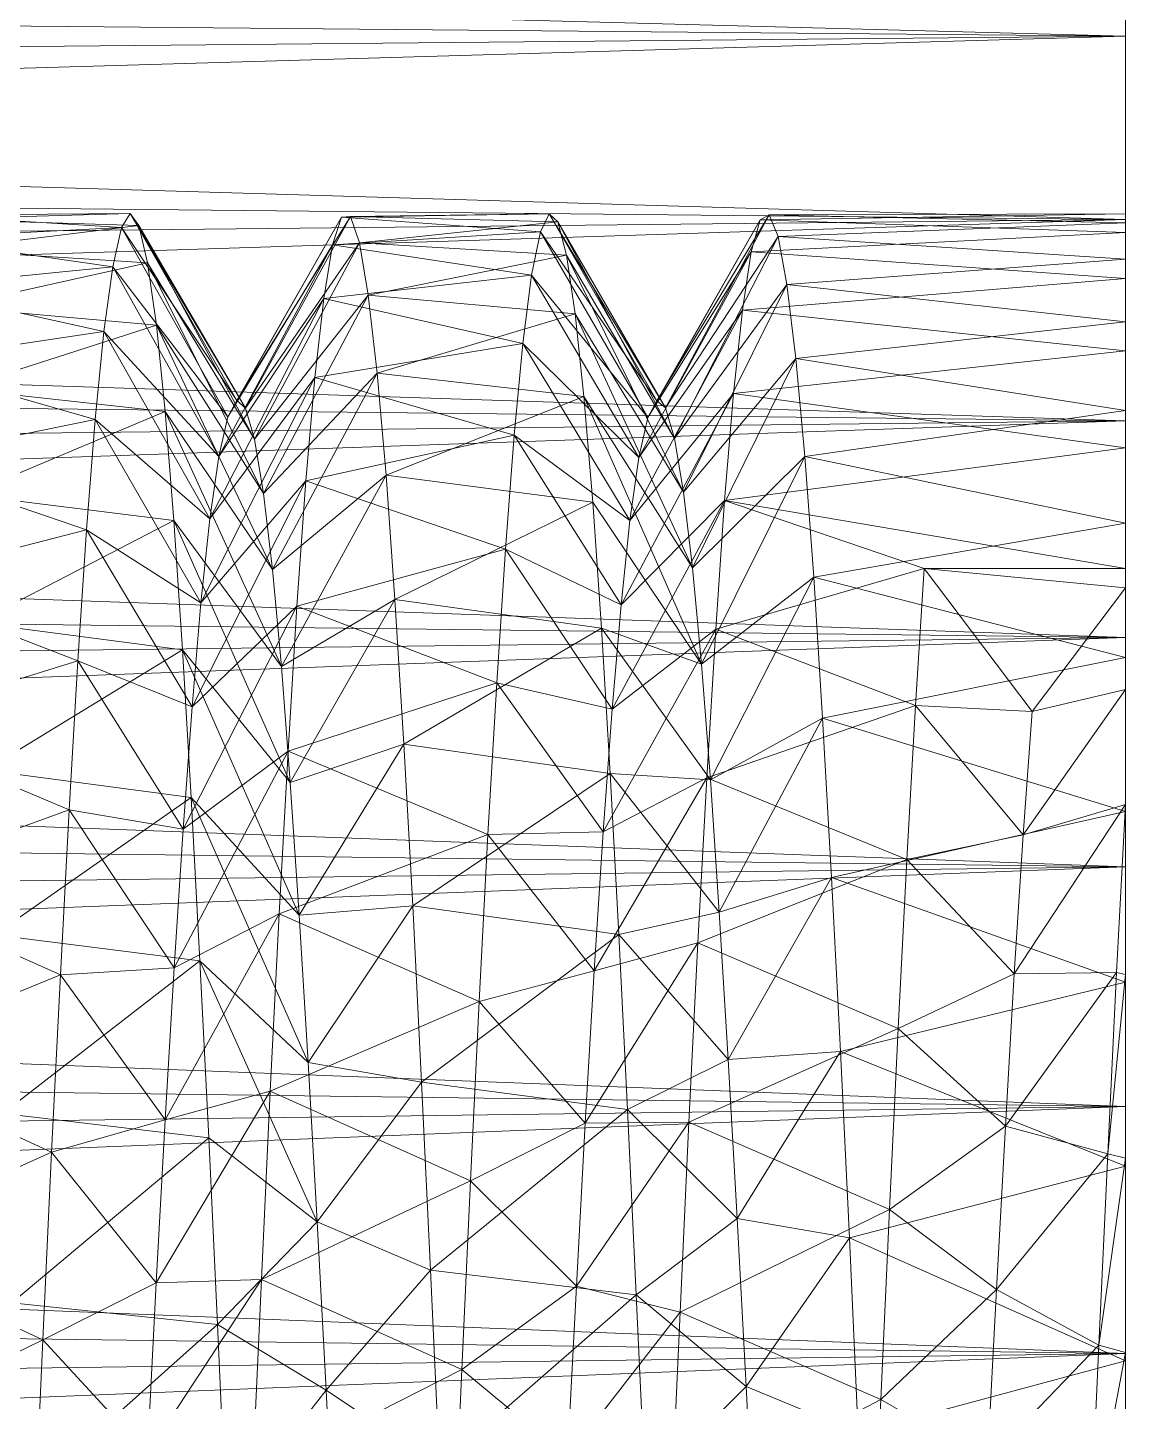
# Model space of a CAD drawing. Header units: millimetres. Extents: x -104 to 115, y -53 to 68.
# Drawn here: x 102.31 to 115.21, y 11.66 to 27.8 of the extents above; entities that cross this region are included whole.
import ezdxf

# ---------------------------------------------------------------- set-up
doc = ezdxf.new("R2010")
doc.units = ezdxf.units.MM

msp = doc.modelspace()

# ---------------------------------------------------------------- linework, layer by layer
at = {"color": 7, "lineweight": 0}
for points in [[(115.207, 35.056, -30.388), (115.207, 25.509, -29.395), (115.207, 35.217, -27.423), (115.207, 35.056, -30.388)], [(115.207, 35.217, -27.423), (115.207, 25.509, -29.395), (115.207, 25.613, -26.996), (115.207, 35.217, -27.423)], [(115.207, 35.217, -27.423), (115.207, 25.613, -26.996), (115.207, 35.056, -24.458), (115.207, 35.217, -27.423)], [(115.207, 34.576, -33.319), (115.207, 25.509, -29.395), (115.207, 35.056, -30.388), (115.207, 34.576, -33.319)], [(115.207, 35.056, -24.458), (115.207, 25.613, -26.996), (115.207, 25.394, -24.604), (115.207, 35.056, -24.458)], [(115.207, 35.056, -24.458), (115.207, 25.394, -24.604), (115.207, 34.576, -21.528), (115.207, 35.056, -24.458)], [(115.207, 33.781, -36.18), (115.207, 25.083, -31.758), (115.207, 34.576, -33.319), (115.207, 33.781, -36.18)], [(115.207, 34.576, -33.319), (115.207, 25.083, -31.758), (115.207, 25.509, -29.395), (115.207, 34.576, -33.319)], [(115.207, 34.576, -21.528), (115.207, 25.394, -24.604), (115.207, 24.855, -22.264), (115.207, 34.576, -21.528)], [(115.207, 34.576, -21.528), (115.207, 24.855, -22.264), (115.207, 33.781, -18.667), (115.207, 34.576, -21.528)], [(115.207, 24.007, -20.017), (115.207, 32.682, -15.909), (115.207, 33.781, -18.667), (115.207, 24.007, -20.017)], [(115.207, 32.682, -38.938), (115.207, 24.344, -34.043), (115.207, 33.781, -36.18), (115.207, 32.682, -38.938)], [(115.207, 33.781, -36.18), (115.207, 24.344, -34.043), (115.207, 25.083, -31.758), (115.207, 33.781, -36.18)], [(115.207, 33.781, -18.667), (115.207, 24.855, -22.264), (115.207, 24.007, -20.017), (115.207, 33.781, -18.667)], [(115.207, 24.007, -20.017), (115.207, 31.291, -13.285), (115.207, 32.682, -15.909), (115.207, 24.007, -20.017)], [(115.207, 31.291, -41.562), (115.207, 23.304, -36.208), (115.207, 32.682, -38.938), (115.207, 31.291, -41.562)], [(115.207, 32.682, -38.938), (115.207, 23.304, -36.208), (115.207, 24.344, -34.043), (115.207, 32.682, -38.938)], [(115.207, 22.864, -17.905), (115.207, 29.625, -10.827), (115.207, 31.291, -13.285), (115.207, 22.864, -17.905)], [(115.207, 22.864, -17.905), (115.207, 31.291, -13.285), (115.207, 24.007, -20.017), (115.207, 22.864, -17.905)], [(115.207, 29.625, -44.019), (115.207, 21.982, -38.213), (115.207, 31.291, -41.562), (115.207, 29.625, -44.019)], [(115.207, 31.291, -41.562), (115.207, 21.982, -38.213), (115.207, 23.304, -36.208), (115.207, 31.291, -41.562)], [(115.207, 29.625, -44.019), (60.36, 28.206, -45.736), (115.207, 27.703, -46.282), (115.207, 29.625, -44.019)], [(115.207, 27.703, -8.564), (60.36, 29.167, -10.242), (115.207, 29.625, -10.827), (115.207, 27.703, -8.564)], [(115.207, 21.448, -15.966), (115.207, 27.703, -8.564), (115.207, 29.625, -10.827), (115.207, 21.448, -15.966)], [(115.207, 21.448, -15.966), (115.207, 29.625, -10.827), (115.207, 22.864, -17.905), (115.207, 21.448, -15.966)], [(115.207, 27.703, -46.282), (115.207, 21.982, -38.213), (115.207, 29.625, -44.019), (115.207, 27.703, -46.282)], [(115.207, 27.703, -8.564), (60.36, 27.185, -8.032), (60.36, 29.167, -10.242), (115.207, 27.703, -8.564)], [(115.207, 27.703, -46.282), (60.36, 28.206, -45.736), (60.36, 26.106, -47.836), (115.207, 27.703, -46.282)], [(115.207, 27.703, -46.282), (60.36, 26.106, -47.836), (115.207, 25.547, -48.324), (115.207, 27.703, -46.282)], [(115.207, 25.547, -6.522), (60.36, 27.185, -8.032), (115.207, 27.703, -8.564), (115.207, 25.547, -6.522)], [(115.207, 20.028, -14.663), (115.207, 25.547, -6.522), (115.207, 27.703, -8.564), (115.207, 20.028, -14.663)], [(115.207, 20.028, -14.663), (115.207, 27.703, -8.564), (115.207, 21.448, -15.966), (115.207, 20.028, -14.663)], [(115.207, 25.547, -48.324), (115.207, 20.403, -40.022), (115.207, 27.703, -46.282), (115.207, 25.547, -48.324)], [(115.207, 27.703, -46.282), (115.207, 20.403, -40.022), (115.207, 21.982, -38.213), (115.207, 27.703, -46.282)], [(115.207, 25.547, -6.522), (60.36, 24.974, -6.049), (60.36, 27.185, -8.032), (115.207, 25.547, -6.522)], [(115.207, 25.547, -48.324), (60.36, 26.106, -47.836), (60.36, 23.792, -49.696), (115.207, 25.547, -48.324)], [(115.207, 25.547, -48.324), (60.36, 23.792, -49.696), (115.207, 23.183, -50.121), (115.207, 25.547, -48.324)], [(115.207, 23.183, -4.725), (60.36, 24.974, -6.049), (115.207, 25.547, -6.522), (115.207, 23.183, -4.725)], [(100.974, 25.329, -24.224), (103.412, 25.455, -25.012), (101.079, 25.599, -26.582), (100.974, 25.329, -24.224)], [(101.079, 25.599, -26.582), (103.412, 25.455, -25.012), (103.515, 25.618, -27.33), (101.079, 25.599, -26.582)], [(101.079, 25.599, -26.582), (103.515, 25.618, -27.33), (101.184, 25.553, -28.954), (101.079, 25.599, -26.582)], [(101.184, 25.553, -28.954), (103.515, 25.618, -27.33), (103.618, 25.479, -29.65), (101.184, 25.553, -28.954)], [(101.184, 25.553, -28.954), (103.618, 25.479, -29.65), (101.288, 25.192, -31.299), (101.184, 25.553, -28.954)], [(103.412, 25.455, -25.012), (104.766, 23.42, -27.04), (103.515, 25.618, -27.33), (103.412, 25.455, -25.012)], [(103.515, 25.618, -27.33), (104.766, 23.42, -27.04), (104.871, 23.332, -29.125), (103.515, 25.618, -27.33)], [(103.515, 25.618, -27.33), (104.871, 23.332, -29.125), (103.618, 25.479, -29.65), (103.515, 25.618, -27.33)], [(105.998, 25.575, -26.18), (104.766, 23.42, -27.04), (104.661, 23.23, -24.961), (105.998, 25.575, -26.18)], [(105.998, 25.575, -26.18), (104.661, 23.23, -24.961), (105.893, 25.252, -23.83), (105.998, 25.575, -26.18)], [(106.102, 25.583, -28.553), (104.871, 23.332, -29.125), (104.766, 23.42, -27.04), (106.102, 25.583, -28.553)], [(106.102, 25.583, -28.553), (104.766, 23.42, -27.04), (105.998, 25.575, -26.18), (106.102, 25.583, -28.553)], [(106.207, 25.275, -30.905), (104.871, 23.332, -29.125), (106.102, 25.583, -28.553), (106.207, 25.275, -30.905)], [(105.893, 25.252, -23.83), (108.333, 25.402, -24.654), (105.998, 25.575, -26.18), (105.893, 25.252, -23.83)], [(105.998, 25.575, -26.18), (108.333, 25.402, -24.654), (108.435, 25.613, -26.969), (105.998, 25.575, -26.18)], [(105.998, 25.575, -26.18), (108.435, 25.613, -26.969), (106.102, 25.583, -28.553), (105.998, 25.575, -26.18)], [(106.102, 25.583, -28.553), (108.435, 25.613, -26.969), (108.538, 25.52, -29.291), (106.102, 25.583, -28.553)], [(106.102, 25.583, -28.553), (108.538, 25.52, -29.291), (106.207, 25.275, -30.905), (106.102, 25.583, -28.553)], [(106.207, 25.275, -30.905), (108.538, 25.52, -29.291), (108.64, 25.127, -31.582), (106.207, 25.275, -30.905)], [(108.333, 25.402, -24.654), (109.701, 23.419, -26.997), (108.435, 25.613, -26.969), (108.333, 25.402, -24.654)], [(108.435, 25.613, -26.969), (109.701, 23.419, -26.997), (109.805, 23.336, -29.083), (108.435, 25.613, -26.969)], [(108.435, 25.613, -26.969), (109.805, 23.336, -29.083), (108.538, 25.52, -29.291), (108.435, 25.613, -26.969)], [(108.538, 25.52, -29.291), (109.805, 23.336, -29.083), (109.91, 22.977, -31.139), (108.538, 25.52, -29.291)], [(108.538, 25.52, -29.291), (109.91, 22.977, -31.139), (108.64, 25.127, -31.582), (108.538, 25.52, -29.291)], [(110.916, 25.543, -25.78), (109.701, 23.419, -26.997), (109.596, 23.223, -24.919), (110.916, 25.543, -25.78)], [(110.916, 25.543, -25.78), (109.596, 23.223, -24.919), (110.811, 25.167, -23.437), (110.916, 25.543, -25.78)], [(111.021, 25.604, -28.151), (109.805, 23.336, -29.083), (109.701, 23.419, -26.997), (111.021, 25.604, -28.151)], [(111.021, 25.604, -28.151), (109.701, 23.419, -26.997), (110.916, 25.543, -25.78), (111.021, 25.604, -28.151)], [(111.125, 25.349, -30.51), (109.805, 23.336, -29.083), (111.021, 25.604, -28.151), (111.125, 25.349, -30.51)], [(110.811, 25.167, -23.437), (115.207, 25.394, -24.604), (110.916, 25.543, -25.78), (110.811, 25.167, -23.437)], [(110.916, 25.543, -25.78), (115.207, 25.394, -24.604), (115.207, 25.613, -26.996), (110.916, 25.543, -25.78)], [(110.916, 25.543, -25.78), (115.207, 25.613, -26.996), (111.021, 25.604, -28.151), (110.916, 25.543, -25.78)], [(111.021, 25.604, -28.151), (115.207, 25.613, -26.996), (115.207, 25.509, -29.395), (111.021, 25.604, -28.151)], [(111.021, 25.604, -28.151), (115.207, 25.509, -29.395), (111.125, 25.349, -30.51), (111.021, 25.604, -28.151)], [(111.125, 25.349, -30.51), (115.207, 25.509, -29.395), (115.207, 25.083, -31.758), (111.125, 25.349, -30.51)], [(115.207, 18.675, -13.305), (115.207, 23.183, -4.725), (115.207, 25.547, -6.522), (115.207, 18.675, -13.305)], [(115.207, 18.675, -13.305), (115.207, 25.547, -6.522), (115.207, 20.028, -14.663), (115.207, 18.675, -13.305)], [(115.207, 23.183, -50.121), (115.207, 18.595, -41.603), (115.207, 25.547, -48.324), (115.207, 23.183, -50.121)], [(115.207, 25.547, -48.324), (115.207, 18.595, -41.603), (115.207, 20.403, -40.022), (115.207, 25.547, -48.324)], [(100.974, 25.329, -24.224), (103.31, 24.991, -22.734), (103.412, 25.455, -25.012), (100.974, 25.329, -24.224)], [(101.288, 25.192, -31.299), (103.618, 25.479, -29.65), (103.72, 25.039, -31.932), (101.288, 25.192, -31.299)], [(103.31, 24.991, -22.734), (104.661, 23.23, -24.961), (103.412, 25.455, -25.012), (103.31, 24.991, -22.734)], [(103.412, 25.455, -25.012), (104.661, 23.23, -24.961), (104.766, 23.42, -27.04), (103.412, 25.455, -25.012)], [(103.618, 25.479, -29.65), (104.871, 23.332, -29.125), (104.976, 22.966, -31.18), (103.618, 25.479, -29.65)], [(103.618, 25.479, -29.65), (104.976, 22.966, -31.18), (103.72, 25.039, -31.932), (103.618, 25.479, -29.65)], [(105.893, 25.252, -23.83), (108.23, 24.892, -22.387), (108.333, 25.402, -24.654), (105.893, 25.252, -23.83)], [(108.23, 24.892, -22.387), (109.596, 23.223, -24.919), (108.333, 25.402, -24.654), (108.23, 24.892, -22.387)], [(108.333, 25.402, -24.654), (109.596, 23.223, -24.919), (109.701, 23.419, -26.997), (108.333, 25.402, -24.654)], [(111.125, 25.349, -30.51), (109.91, 22.977, -31.139), (109.805, 23.336, -29.083), (111.125, 25.349, -30.51)], [(111.23, 24.784, -32.815), (109.91, 22.977, -31.139), (111.125, 25.349, -30.51), (111.23, 24.784, -32.815)], [(110.811, 25.167, -23.437), (115.207, 24.855, -22.264), (115.207, 25.394, -24.604), (110.811, 25.167, -23.437)], [(111.125, 25.349, -30.51), (115.207, 25.083, -31.758), (111.23, 24.784, -32.815), (111.125, 25.349, -30.51)], [(100.87, 24.749, -21.924), (103.31, 24.991, -22.734), (100.974, 25.329, -24.224), (100.87, 24.749, -21.924)], [(101.288, 25.192, -31.299), (103.72, 25.039, -31.932), (101.393, 24.523, -33.575), (101.288, 25.192, -31.299)], [(105.893, 25.252, -23.83), (104.661, 23.23, -24.961), (104.557, 22.764, -22.927), (105.893, 25.252, -23.83)], [(105.893, 25.252, -23.83), (104.557, 22.764, -22.927), (105.788, 24.621, -21.543), (105.893, 25.252, -23.83)], [(106.207, 25.275, -30.905), (104.976, 22.966, -31.18), (104.871, 23.332, -29.125), (106.207, 25.275, -30.905)], [(106.311, 24.658, -33.196), (104.976, 22.966, -31.18), (106.207, 25.275, -30.905), (106.311, 24.658, -33.196)], [(105.788, 24.621, -21.543), (108.23, 24.892, -22.387), (105.893, 25.252, -23.83), (105.788, 24.621, -21.543)], [(106.207, 25.275, -30.905), (108.64, 25.127, -31.582), (106.311, 24.658, -33.196), (106.207, 25.275, -30.905)], [(101.393, 24.523, -33.575), (103.72, 25.039, -31.932), (103.823, 24.306, -34.137), (101.393, 24.523, -33.575)], [(103.72, 25.039, -31.932), (104.976, 22.966, -31.18), (105.081, 22.331, -33.168), (103.72, 25.039, -31.932)], [(103.72, 25.039, -31.932), (105.081, 22.331, -33.168), (103.823, 24.306, -34.137), (103.72, 25.039, -31.932)], [(106.311, 24.658, -33.196), (108.64, 25.127, -31.582), (108.743, 24.438, -33.802), (106.311, 24.658, -33.196)], [(108.64, 25.127, -31.582), (109.91, 22.977, -31.139), (110.015, 22.346, -33.128), (108.64, 25.127, -31.582)], [(108.64, 25.127, -31.582), (110.015, 22.346, -33.128), (108.743, 24.438, -33.802), (108.64, 25.127, -31.582)], [(110.811, 25.167, -23.437), (109.596, 23.223, -24.919), (109.491, 22.752, -22.886), (110.811, 25.167, -23.437)], [(110.811, 25.167, -23.437), (109.491, 22.752, -22.886), (110.707, 24.484, -21.165), (110.811, 25.167, -23.437)], [(110.707, 24.484, -21.165), (115.207, 24.855, -22.264), (110.811, 25.167, -23.437), (110.707, 24.484, -21.165)], [(111.23, 24.784, -32.815), (115.207, 25.083, -31.758), (115.207, 24.344, -34.043), (111.23, 24.784, -32.815)], [(115.207, 23.183, -4.725), (60.36, 22.563, -4.317), (60.36, 24.974, -6.049), (115.207, 23.183, -4.725)], [(100.87, 24.749, -21.924), (103.207, 24.234, -20.536), (103.31, 24.991, -22.734), (100.87, 24.749, -21.924)], [(103.207, 24.234, -20.536), (104.557, 22.764, -22.927), (103.31, 24.991, -22.734), (103.207, 24.234, -20.536)], [(103.31, 24.991, -22.734), (104.557, 22.764, -22.927), (104.661, 23.23, -24.961), (103.31, 24.991, -22.734)], [(105.788, 24.621, -21.543), (108.128, 24.092, -20.205), (108.23, 24.892, -22.387), (105.788, 24.621, -21.543)], [(108.128, 24.092, -20.205), (109.491, 22.752, -22.886), (108.23, 24.892, -22.387), (108.128, 24.092, -20.205)], [(108.23, 24.892, -22.387), (109.491, 22.752, -22.886), (109.596, 23.223, -24.919), (108.23, 24.892, -22.387)], [(110.707, 24.484, -21.165), (115.207, 24.007, -20.017), (115.207, 24.855, -22.264), (110.707, 24.484, -21.165)], [(100.765, 23.868, -19.721), (103.207, 24.234, -20.536), (100.87, 24.749, -21.924), (100.765, 23.868, -19.721)], [(111.23, 24.784, -32.815), (110.015, 22.346, -33.128), (109.91, 22.977, -31.139), (111.23, 24.784, -32.815)], [(111.335, 23.917, -35.023), (110.015, 22.346, -33.128), (111.23, 24.784, -32.815), (111.335, 23.917, -35.023)], [(111.23, 24.784, -32.815), (115.207, 24.344, -34.043), (111.335, 23.917, -35.023), (111.23, 24.784, -32.815)], [(105.788, 24.621, -21.543), (104.557, 22.764, -22.927), (104.452, 22.031, -20.972), (105.788, 24.621, -21.543)], [(105.788, 24.621, -21.543), (104.452, 22.031, -20.972), (105.684, 23.69, -19.36), (105.788, 24.621, -21.543)], [(106.311, 24.658, -33.196), (105.081, 22.331, -33.168), (104.976, 22.966, -31.18), (106.311, 24.658, -33.196)], [(106.416, 23.742, -35.385), (105.081, 22.331, -33.168), (106.311, 24.658, -33.196), (106.416, 23.742, -35.385)], [(105.684, 23.69, -19.36), (108.128, 24.092, -20.205), (105.788, 24.621, -21.543), (105.684, 23.69, -19.36)], [(106.311, 24.658, -33.196), (108.743, 24.438, -33.802), (106.416, 23.742, -35.385), (106.311, 24.658, -33.196)], [(101.393, 24.523, -33.575), (103.823, 24.306, -34.137), (101.498, 23.558, -35.743), (101.393, 24.523, -33.575)], [(106.416, 23.742, -35.385), (108.743, 24.438, -33.802), (108.845, 23.467, -35.913), (106.416, 23.742, -35.385)], [(108.743, 24.438, -33.802), (110.015, 22.346, -33.128), (110.12, 21.456, -35.016), (108.743, 24.438, -33.802)], [(108.743, 24.438, -33.802), (110.12, 21.456, -35.016), (108.845, 23.467, -35.913), (108.743, 24.438, -33.802)], [(110.707, 24.484, -21.165), (109.491, 22.752, -22.886), (109.386, 22.014, -20.933), (110.707, 24.484, -21.165)], [(110.707, 24.484, -21.165), (109.386, 22.014, -20.933), (110.602, 23.505, -19.003), (110.707, 24.484, -21.165)], [(110.602, 23.505, -19.003), (115.207, 24.007, -20.017), (110.707, 24.484, -21.165), (110.602, 23.505, -19.003)], [(100.765, 23.868, -19.721), (103.105, 23.199, -18.456), (103.207, 24.234, -20.536), (100.765, 23.868, -19.721)], [(101.498, 23.558, -35.743), (103.823, 24.306, -34.137), (103.925, 23.292, -36.229), (101.498, 23.558, -35.743)], [(103.105, 23.199, -18.456), (104.452, 22.031, -20.972), (103.207, 24.234, -20.536), (103.105, 23.199, -18.456)], [(103.207, 24.234, -20.536), (104.452, 22.031, -20.972), (104.557, 22.764, -22.927), (103.207, 24.234, -20.536)], [(103.823, 24.306, -34.137), (105.081, 22.331, -33.168), (105.186, 21.436, -35.054), (103.823, 24.306, -34.137)], [(103.823, 24.306, -34.137), (105.186, 21.436, -35.054), (103.925, 23.292, -36.229), (103.823, 24.306, -34.137)], [(111.335, 23.917, -35.023), (115.207, 24.344, -34.043), (115.207, 23.304, -36.208), (111.335, 23.917, -35.023)], [(105.684, 23.69, -19.36), (108.025, 23.014, -18.146), (108.128, 24.092, -20.205), (105.684, 23.69, -19.36)], [(108.025, 23.014, -18.146), (109.386, 22.014, -20.933), (108.128, 24.092, -20.205), (108.025, 23.014, -18.146)], [(108.128, 24.092, -20.205), (109.386, 22.014, -20.933), (109.491, 22.752, -22.886), (108.128, 24.092, -20.205)], [(111.335, 23.917, -35.023), (110.12, 21.456, -35.016), (110.015, 22.346, -33.128), (111.335, 23.917, -35.023)], [(111.439, 22.765, -37.097), (110.12, 21.456, -35.016), (111.335, 23.917, -35.023), (111.439, 22.765, -37.097)], [(110.602, 23.505, -19.003), (115.207, 22.864, -17.905), (115.207, 24.007, -20.017), (110.602, 23.505, -19.003)], [(111.335, 23.917, -35.023), (115.207, 23.304, -36.208), (111.439, 22.765, -37.097), (111.335, 23.917, -35.023)], [(115.207, 23.183, -50.121), (60.36, 23.792, -49.696), (60.36, 21.29, -51.295), (115.207, 23.183, -50.121)], [(100.66, 22.703, -17.654), (103.105, 23.199, -18.456), (100.765, 23.868, -19.721), (100.66, 22.703, -17.654)], [(106.416, 23.742, -35.385), (105.186, 21.436, -35.054), (105.081, 22.331, -33.168), (106.416, 23.742, -35.385)], [(106.521, 22.543, -37.433), (105.186, 21.436, -35.054), (106.416, 23.742, -35.385), (106.521, 22.543, -37.433)], [(106.416, 23.742, -35.385), (108.845, 23.467, -35.913), (106.521, 22.543, -37.433), (106.416, 23.742, -35.385)], [(105.684, 23.69, -19.36), (104.452, 22.031, -20.972), (104.347, 21.045, -19.133), (105.684, 23.69, -19.36)], [(105.684, 23.69, -19.36), (104.347, 21.045, -19.133), (105.579, 22.479, -17.32), (105.684, 23.69, -19.36)], [(105.579, 22.479, -17.32), (108.025, 23.014, -18.146), (105.684, 23.69, -19.36), (105.579, 22.479, -17.32)], [(101.498, 23.558, -35.743), (103.925, 23.292, -36.229), (101.602, 22.313, -37.763), (101.498, 23.558, -35.743)], [(106.521, 22.543, -37.433), (108.845, 23.467, -35.913), (108.948, 22.229, -37.88), (106.521, 22.543, -37.433)], [(108.845, 23.467, -35.913), (110.12, 21.456, -35.016), (110.225, 20.323, -36.769), (108.845, 23.467, -35.913)], [(108.845, 23.467, -35.913), (110.225, 20.323, -36.769), (108.948, 22.229, -37.88), (108.845, 23.467, -35.913)], [(110.602, 23.505, -19.003), (109.386, 22.014, -20.933), (109.281, 21.022, -19.097), (110.602, 23.505, -19.003)], [(110.602, 23.505, -19.003), (109.281, 21.022, -19.097), (110.497, 22.247, -16.991), (110.602, 23.505, -19.003)], [(110.497, 22.247, -16.991), (115.207, 22.864, -17.905), (110.602, 23.505, -19.003), (110.497, 22.247, -16.991)], [(101.602, 22.313, -37.763), (103.925, 23.292, -36.229), (104.028, 22.014, -38.17), (101.602, 22.313, -37.763)], [(103.925, 23.292, -36.229), (105.186, 21.436, -35.054), (105.291, 20.298, -36.803), (103.925, 23.292, -36.229)], [(103.925, 23.292, -36.229), (105.291, 20.298, -36.803), (104.028, 22.014, -38.17), (103.925, 23.292, -36.229)], [(111.439, 22.765, -37.097), (115.207, 23.304, -36.208), (115.207, 21.982, -38.213), (111.439, 22.765, -37.097)], [(115.207, 23.183, -50.121), (60.36, 21.29, -51.295), (115.207, 20.639, -51.652), (115.207, 23.183, -50.121)], [(115.207, 20.639, -3.194), (60.36, 22.563, -4.317), (115.207, 23.183, -4.725), (115.207, 20.639, -3.194)], [(100.66, 22.703, -17.654), (103.002, 21.901, -16.528), (103.105, 23.199, -18.456), (100.66, 22.703, -17.654)], [(103.002, 21.901, -16.528), (104.347, 21.045, -19.133), (103.105, 23.199, -18.456), (103.002, 21.901, -16.528)], [(103.105, 23.199, -18.456), (104.347, 21.045, -19.133), (104.452, 22.031, -20.972), (103.105, 23.199, -18.456)], [(115.207, 16.679, -11.971), (115.207, 23.183, -4.725), (115.207, 18.675, -13.305), (115.207, 16.679, -11.971)], [(115.207, 23.183, -4.725), (115.207, 16.679, -11.971), (115.207, 20.639, -3.194), (115.207, 23.183, -4.725)], [(115.207, 20.639, -51.652), (115.207, 16.591, -42.926), (115.207, 23.183, -50.121), (115.207, 20.639, -51.652)], [(115.207, 23.183, -50.121), (115.207, 16.591, -42.926), (115.207, 18.595, -41.603), (115.207, 23.183, -50.121)], [(105.579, 22.479, -17.32), (107.923, 21.677, -16.244), (108.025, 23.014, -18.146), (105.579, 22.479, -17.32)], [(107.923, 21.677, -16.244), (109.281, 21.022, -19.097), (108.025, 23.014, -18.146), (107.923, 21.677, -16.244)], [(108.025, 23.014, -18.146), (109.281, 21.022, -19.097), (109.386, 22.014, -20.933), (108.025, 23.014, -18.146)], [(111.439, 22.765, -37.097), (110.225, 20.323, -36.769), (110.12, 21.456, -35.016), (111.439, 22.765, -37.097)], [(111.544, 21.347, -39), (110.225, 20.323, -36.769), (111.439, 22.765, -37.097), (111.544, 21.347, -39)], [(110.497, 22.247, -16.991), (115.207, 21.448, -15.966), (115.207, 22.864, -17.905), (110.497, 22.247, -16.991)], [(111.439, 22.765, -37.097), (115.207, 21.982, -38.213), (111.544, 21.347, -39), (111.439, 22.765, -37.097)], [(100.556, 21.273, -15.76), (103.002, 21.901, -16.528), (100.66, 22.703, -17.654), (100.556, 21.273, -15.76)], [(115.207, 20.639, -3.194), (60.36, 19.978, -2.856), (60.36, 22.563, -4.317), (115.207, 20.639, -3.194)], [(105.579, 22.479, -17.32), (104.347, 21.045, -19.133), (104.242, 19.822, -17.441), (105.579, 22.479, -17.32)], [(105.579, 22.479, -17.32), (104.242, 19.822, -17.441), (105.474, 21.007, -15.459), (105.579, 22.479, -17.32)], [(106.521, 22.543, -37.433), (105.291, 20.298, -36.803), (105.186, 21.436, -35.054), (106.521, 22.543, -37.433)], [(106.625, 21.083, -39.303), (105.291, 20.298, -36.803), (106.521, 22.543, -37.433), (106.625, 21.083, -39.303)], [(105.474, 21.007, -15.459), (107.923, 21.677, -16.244), (105.579, 22.479, -17.32), (105.474, 21.007, -15.459)], [(106.521, 22.543, -37.433), (108.948, 22.229, -37.88), (106.625, 21.083, -39.303), (106.521, 22.543, -37.433)], [(101.602, 22.313, -37.763), (104.028, 22.014, -38.17), (101.707, 20.812, -39.6), (101.602, 22.313, -37.763)], [(106.625, 21.083, -39.303), (108.948, 22.229, -37.88), (109.05, 20.746, -39.669), (106.625, 21.083, -39.303)], [(108.948, 22.229, -37.88), (110.225, 20.323, -36.769), (109.05, 20.746, -39.669), (108.948, 22.229, -37.88)], [(110.497, 22.247, -16.991), (109.281, 21.022, -19.097), (109.176, 19.795, -17.408), (110.497, 22.247, -16.991)], [(110.497, 22.247, -16.991), (109.176, 19.795, -17.408), (110.393, 20.734, -15.164), (110.497, 22.247, -16.991)], [(110.393, 20.734, -15.164), (112.843, 21.448, -15.966), (110.497, 22.247, -16.991), (110.393, 20.734, -15.164)], [(110.497, 22.247, -16.991), (112.843, 21.448, -15.966), (115.207, 21.448, -15.966), (110.497, 22.247, -16.991)], [(101.707, 20.812, -39.6), (104.028, 22.014, -38.17), (104.13, 20.495, -39.929), (101.707, 20.812, -39.6)], [(104.028, 22.014, -38.17), (105.291, 20.298, -36.803), (105.396, 18.936, -38.386), (104.028, 22.014, -38.17)], [(104.028, 22.014, -38.17), (105.396, 18.936, -38.386), (104.13, 20.495, -39.929), (104.028, 22.014, -38.17)], [(111.544, 21.347, -39), (115.207, 21.982, -38.213), (115.207, 20.403, -40.022), (111.544, 21.347, -39)], [(100.556, 21.273, -15.76), (102.9, 20.363, -14.785), (103.002, 21.901, -16.528), (100.556, 21.273, -15.76)], [(102.9, 20.363, -14.785), (104.242, 19.822, -17.441), (103.002, 21.901, -16.528), (102.9, 20.363, -14.785)], [(103.002, 21.901, -16.528), (104.242, 19.822, -17.441), (104.347, 21.045, -19.133), (103.002, 21.901, -16.528)], [(105.474, 21.007, -15.459), (107.82, 20.105, -14.533), (107.923, 21.677, -16.244), (105.474, 21.007, -15.459)], [(107.82, 20.105, -14.533), (109.176, 19.795, -17.408), (107.923, 21.677, -16.244), (107.82, 20.105, -14.533)], [(107.923, 21.677, -16.244), (109.176, 19.795, -17.408), (109.281, 21.022, -19.097), (107.923, 21.677, -16.244)], [(111.544, 21.347, -39), (110.33, 18.966, -38.355), (110.225, 20.323, -36.769), (111.544, 21.347, -39)], [(111.649, 19.69, -40.698), (110.33, 18.966, -38.355), (111.544, 21.347, -39), (111.649, 19.69, -40.698)], [(110.393, 20.734, -15.164), (112.741, 19.841, -14.286), (112.843, 21.448, -15.966), (110.393, 20.734, -15.164)], [(111.544, 21.347, -39), (115.207, 20.403, -40.022), (111.649, 19.69, -40.698), (111.544, 21.347, -39)], [(112.741, 19.841, -14.286), (114.11, 19.768, -17.376), (112.843, 21.448, -15.966), (112.741, 19.841, -14.286)], [(115.207, 21.448, -15.966), (112.843, 21.448, -15.966), (115.207, 21.223, -16.154), (115.207, 21.448, -15.966)], [(115.207, 21.223, -16.154), (112.843, 21.448, -15.966), (114.11, 19.768, -17.376), (115.207, 21.223, -16.154)], [(115.207, 21.448, -15.966), (115.207, 21.223, -16.154), (115.207, 20.028, -14.663), (115.207, 21.448, -15.966)], [(115.207, 20.639, -51.652), (60.36, 21.29, -51.295), (60.36, 18.63, -52.615), (115.207, 20.639, -51.652)], [(100.451, 19.605, -14.073), (102.9, 20.363, -14.785), (100.556, 21.273, -15.76), (100.451, 19.605, -14.073)], [(115.207, 21.223, -16.154), (114.11, 19.768, -17.376), (115.207, 20.028, -14.663), (115.207, 21.223, -16.154)], [(105.474, 21.007, -15.459), (104.242, 19.822, -17.441), (104.137, 18.385, -15.928), (105.474, 21.007, -15.459)], [(105.474, 21.007, -15.459), (104.137, 18.385, -15.928), (105.37, 19.301, -13.81), (105.474, 21.007, -15.459)], [(106.625, 21.083, -39.303), (105.396, 18.936, -38.386), (105.291, 20.298, -36.803), (106.625, 21.083, -39.303)], [(105.37, 19.301, -13.81), (107.82, 20.105, -14.533), (105.474, 21.007, -15.459), (105.37, 19.301, -13.81)], [(106.73, 19.387, -40.963), (105.396, 18.936, -38.386), (106.625, 21.083, -39.303), (106.73, 19.387, -40.963)], [(106.625, 21.083, -39.303), (109.05, 20.746, -39.669), (106.73, 19.387, -40.963), (106.625, 21.083, -39.303)], [(101.707, 20.812, -39.6), (104.13, 20.495, -39.929), (101.812, 19.079, -41.221), (101.707, 20.812, -39.6)], [(106.73, 19.387, -40.963), (109.05, 20.746, -39.669), (109.153, 19.042, -41.251), (106.73, 19.387, -40.963)], [(109.05, 20.746, -39.669), (110.225, 20.323, -36.769), (110.33, 18.966, -38.355), (109.05, 20.746, -39.669)], [(109.05, 20.746, -39.669), (110.33, 18.966, -38.355), (109.153, 19.042, -41.251), (109.05, 20.746, -39.669)], [(110.393, 20.734, -15.164), (109.176, 19.795, -17.408), (109.071, 18.354, -15.899), (110.393, 20.734, -15.164)], [(110.393, 20.734, -15.164), (109.071, 18.354, -15.899), (110.288, 18.991, -13.554), (110.393, 20.734, -15.164)], [(110.288, 18.991, -13.554), (112.741, 19.841, -14.286), (110.393, 20.734, -15.164), (110.288, 18.991, -13.554)], [(115.207, 20.639, -51.652), (60.36, 18.63, -52.615), (115.207, 17.944, -52.899), (115.207, 20.639, -51.652)], [(115.207, 17.944, -1.948), (60.36, 19.978, -2.856), (115.207, 20.639, -3.194), (115.207, 17.944, -1.948)], [(115.207, 20.639, -3.194), (115.207, 16.679, -11.971), (115.207, 14.521, -10.916), (115.207, 20.639, -3.194)], [(115.207, 20.639, -3.194), (115.207, 14.521, -10.916), (115.207, 17.944, -1.948), (115.207, 20.639, -3.194)], [(115.207, 17.944, -52.899), (115.207, 14.428, -43.968), (115.207, 20.639, -51.652), (115.207, 17.944, -52.899)], [(115.207, 20.639, -51.652), (115.207, 14.428, -43.968), (115.207, 16.591, -42.926), (115.207, 20.639, -51.652)], [(100.451, 19.605, -14.073), (102.797, 18.612, -13.257), (102.9, 20.363, -14.785), (100.451, 19.605, -14.073)], [(101.812, 19.079, -41.221), (104.13, 20.495, -39.929), (104.233, 18.76, -41.476), (101.812, 19.079, -41.221)], [(102.797, 18.612, -13.257), (104.137, 18.385, -15.928), (102.9, 20.363, -14.785), (102.797, 18.612, -13.257)], [(102.9, 20.363, -14.785), (104.137, 18.385, -15.928), (104.242, 19.822, -17.441), (102.9, 20.363, -14.785)], [(104.13, 20.495, -39.929), (105.396, 18.936, -38.386), (105.501, 17.377, -39.772), (104.13, 20.495, -39.929)], [(104.13, 20.495, -39.929), (105.501, 17.377, -39.772), (104.233, 18.76, -41.476), (104.13, 20.495, -39.929)], [(111.649, 19.69, -40.698), (115.207, 20.403, -40.022), (115.207, 18.595, -41.603), (111.649, 19.69, -40.698)], [(105.37, 19.301, -13.81), (107.718, 18.323, -13.041), (107.82, 20.105, -14.533), (105.37, 19.301, -13.81)], [(107.718, 18.323, -13.041), (109.071, 18.354, -15.899), (107.82, 20.105, -14.533), (107.718, 18.323, -13.041)], [(107.82, 20.105, -14.533), (109.071, 18.354, -15.899), (109.176, 19.795, -17.408), (107.82, 20.105, -14.533)], [(115.207, 20.028, -14.663), (114.005, 18.322, -15.87), (115.207, 18.675, -13.305), (115.207, 20.028, -14.663)], [(115.207, 20.028, -14.663), (114.11, 19.768, -17.376), (114.005, 18.322, -15.87), (115.207, 20.028, -14.663)], [(115.207, 17.944, -1.948), (60.36, 17.25, -1.682), (60.36, 19.978, -2.856), (115.207, 17.944, -1.948)], [(110.288, 18.991, -13.554), (112.638, 18.03, -12.83), (112.741, 19.841, -14.286), (110.288, 18.991, -13.554)], [(111.649, 19.69, -40.698), (110.435, 17.41, -39.746), (110.33, 18.966, -38.355), (111.649, 19.69, -40.698)], [(111.753, 17.821, -42.16), (110.435, 17.41, -39.746), (111.649, 19.69, -40.698), (111.753, 17.821, -42.16)], [(111.649, 19.69, -40.698), (115.207, 18.595, -41.603), (111.753, 17.821, -42.16), (111.649, 19.69, -40.698)], [(112.638, 18.03, -12.83), (114.005, 18.322, -15.87), (112.741, 19.841, -14.286), (112.638, 18.03, -12.83)], [(112.741, 19.841, -14.286), (114.005, 18.322, -15.87), (114.11, 19.768, -17.376), (112.741, 19.841, -14.286)], [(100.347, 17.727, -12.623), (102.797, 18.612, -13.257), (100.451, 19.605, -14.073), (100.347, 17.727, -12.623)], [(106.73, 19.387, -40.963), (105.501, 17.377, -39.772), (105.396, 18.936, -38.386), (106.73, 19.387, -40.963)], [(106.835, 17.487, -42.383), (105.501, 17.377, -39.772), (106.73, 19.387, -40.963), (106.835, 17.487, -42.383)], [(106.73, 19.387, -40.963), (109.153, 19.042, -41.251), (106.835, 17.487, -42.383), (106.73, 19.387, -40.963)], [(105.37, 19.301, -13.81), (104.137, 18.385, -15.928), (104.032, 16.759, -14.619), (105.37, 19.301, -13.81)], [(105.37, 19.301, -13.81), (104.032, 16.759, -14.619), (105.265, 17.391, -12.403), (105.37, 19.301, -13.81)], [(105.265, 17.391, -12.403), (107.718, 18.323, -13.041), (105.37, 19.301, -13.81), (105.265, 17.391, -12.403)], [(101.812, 19.079, -41.221), (104.233, 18.76, -41.476), (101.916, 17.147, -42.597), (101.812, 19.079, -41.221)], [(106.835, 17.487, -42.383), (109.153, 19.042, -41.251), (109.255, 17.148, -42.597), (106.835, 17.487, -42.383)], [(110.288, 18.991, -13.554), (109.071, 18.354, -15.899), (108.966, 16.724, -14.595), (110.288, 18.991, -13.554)], [(110.288, 18.991, -13.554), (108.966, 16.724, -14.595), (110.183, 17.05, -12.19), (110.288, 18.991, -13.554)], [(109.153, 19.042, -41.251), (110.33, 18.966, -38.355), (110.435, 17.41, -39.746), (109.153, 19.042, -41.251)], [(109.153, 19.042, -41.251), (110.435, 17.41, -39.746), (109.255, 17.148, -42.597), (109.153, 19.042, -41.251)], [(110.183, 17.05, -12.19), (112.638, 18.03, -12.83), (110.288, 18.991, -13.554), (110.183, 17.05, -12.19)], [(101.916, 17.147, -42.597), (104.233, 18.76, -41.476), (104.335, 16.839, -42.783), (101.916, 17.147, -42.597)], [(104.233, 18.76, -41.476), (105.501, 17.377, -39.772), (105.606, 15.646, -40.939), (104.233, 18.76, -41.476)], [(104.233, 18.76, -41.476), (105.606, 15.646, -40.939), (104.335, 16.839, -42.783), (104.233, 18.76, -41.476)], [(115.207, 17.944, -52.899), (60.36, 18.63, -52.615), (60.36, 15.843, -53.639), (115.207, 17.944, -52.899)], [(100.347, 17.727, -12.623), (102.695, 16.677, -11.97), (102.797, 18.612, -13.257), (100.347, 17.727, -12.623)], [(102.695, 16.677, -11.97), (104.032, 16.759, -14.619), (102.797, 18.612, -13.257), (102.695, 16.677, -11.97)], [(102.797, 18.612, -13.257), (104.032, 16.759, -14.619), (104.137, 18.385, -15.928), (102.797, 18.612, -13.257)], [(111.753, 17.821, -42.16), (115.207, 18.595, -41.603), (115.207, 16.591, -42.926), (111.753, 17.821, -42.16)], [(115.207, 18.675, -13.305), (114.005, 18.322, -15.87), (113.9, 16.689, -14.57), (115.207, 18.675, -13.305)], [(115.207, 18.675, -13.305), (113.9, 16.689, -14.57), (115.102, 16.704, -11.985), (115.207, 18.675, -13.305)], [(115.102, 16.704, -11.985), (115.207, 16.679, -11.971), (115.207, 18.675, -13.305), (115.102, 16.704, -11.985)], [(105.265, 17.391, -12.403), (107.615, 16.362, -11.793), (107.718, 18.323, -13.041), (105.265, 17.391, -12.403)], [(107.615, 16.362, -11.793), (108.966, 16.724, -14.595), (107.718, 18.323, -13.041), (107.615, 16.362, -11.793)], [(107.718, 18.323, -13.041), (108.966, 16.724, -14.595), (109.071, 18.354, -15.899), (107.718, 18.323, -13.041)], [(112.638, 18.03, -12.83), (113.9, 16.689, -14.57), (114.005, 18.322, -15.87), (112.638, 18.03, -12.83)], [(115.207, 17.944, -52.899), (60.36, 15.843, -53.639), (115.207, 15.13, -53.847), (115.207, 17.944, -52.899)], [(115.207, 15.13, -1), (60.36, 17.25, -1.682), (115.207, 17.944, -1.948), (115.207, 15.13, -1)], [(110.183, 17.05, -12.19), (112.536, 16.044, -11.623), (112.638, 18.03, -12.83), (110.183, 17.05, -12.19)], [(112.536, 16.044, -11.623), (113.9, 16.689, -14.57), (112.638, 18.03, -12.83), (112.536, 16.044, -11.623)], [(115.207, 17.944, -1.948), (115.207, 14.521, -10.916), (115.207, 15.13, -1), (115.207, 17.944, -1.948)], [(115.207, 15.13, -53.847), (115.207, 14.428, -43.968), (115.207, 17.944, -52.899), (115.207, 15.13, -53.847)], [(111.753, 17.821, -42.16), (110.54, 15.683, -40.918), (110.435, 17.41, -39.746), (111.753, 17.821, -42.16)], [(111.858, 15.775, -43.361), (110.54, 15.683, -40.918), (111.753, 17.821, -42.16), (111.858, 15.775, -43.361)], [(111.753, 17.821, -42.16), (115.207, 16.591, -42.926), (111.858, 15.775, -43.361), (111.753, 17.821, -42.16)], [(100.242, 15.674, -11.435), (102.695, 16.677, -11.97), (100.347, 17.727, -12.623), (100.242, 15.674, -11.435)], [(106.835, 17.487, -42.383), (105.606, 15.646, -40.939), (105.501, 17.377, -39.772), (106.835, 17.487, -42.383)], [(106.939, 15.414, -43.537), (105.606, 15.646, -40.939), (106.835, 17.487, -42.383), (106.939, 15.414, -43.537)], [(106.835, 17.487, -42.383), (109.255, 17.148, -42.597), (106.939, 15.414, -43.537), (106.835, 17.487, -42.383)], [(105.265, 17.391, -12.403), (104.032, 16.759, -14.619), (103.927, 14.973, -13.539), (105.265, 17.391, -12.403)], [(105.265, 17.391, -12.403), (103.927, 14.973, -13.539), (105.16, 15.311, -11.261), (105.265, 17.391, -12.403)], [(105.16, 15.311, -11.261), (107.615, 16.362, -11.793), (105.265, 17.391, -12.403), (105.16, 15.311, -11.261)], [(109.255, 17.148, -42.597), (110.435, 17.41, -39.746), (110.54, 15.683, -40.918), (109.255, 17.148, -42.597)], [(115.207, 15.13, -1), (60.36, 14.412, -0.811), (60.36, 17.25, -1.682), (115.207, 15.13, -1)], [(101.916, 17.147, -42.597), (104.335, 16.839, -42.783), (102.021, 15.049, -43.705), (101.916, 17.147, -42.597)], [(106.939, 15.414, -43.537), (109.255, 17.148, -42.597), (109.358, 15.094, -43.685), (106.939, 15.414, -43.537)], [(109.255, 17.148, -42.597), (110.54, 15.683, -40.918), (109.358, 15.094, -43.685), (109.255, 17.148, -42.597)], [(110.183, 17.05, -12.19), (108.966, 16.724, -14.595), (108.861, 14.935, -13.519), (110.183, 17.05, -12.19)], [(110.183, 17.05, -12.19), (108.861, 14.935, -13.519), (110.079, 14.944, -11.096), (110.183, 17.05, -12.19)], [(110.079, 14.944, -11.096), (112.536, 16.044, -11.623), (110.183, 17.05, -12.19), (110.079, 14.944, -11.096)], [(102.021, 15.049, -43.705), (104.335, 16.839, -42.783), (104.438, 14.763, -43.829), (102.021, 15.049, -43.705)], [(104.335, 16.839, -42.783), (105.606, 15.646, -40.939), (105.711, 13.775, -41.865), (104.335, 16.839, -42.783)], [(104.335, 16.839, -42.783), (105.711, 13.775, -41.865), (104.438, 14.763, -43.829), (104.335, 16.839, -42.783)], [(100.242, 15.674, -11.435), (102.592, 14.591, -10.945), (102.695, 16.677, -11.97), (100.242, 15.674, -11.435)], [(102.592, 14.591, -10.945), (103.927, 14.973, -13.539), (102.695, 16.677, -11.97), (102.592, 14.591, -10.945)], [(102.695, 16.677, -11.97), (103.927, 14.973, -13.539), (104.032, 16.759, -14.619), (102.695, 16.677, -11.97)], [(107.615, 16.362, -11.793), (108.861, 14.935, -13.519), (108.966, 16.724, -14.595), (107.615, 16.362, -11.793)], [(112.536, 16.044, -11.623), (113.795, 14.897, -13.5), (113.9, 16.689, -14.57), (112.536, 16.044, -11.623)], [(115.102, 16.704, -11.985), (113.9, 16.689, -14.57), (113.795, 14.897, -13.5), (115.102, 16.704, -11.985)], [(115.102, 16.704, -11.985), (113.795, 14.897, -13.5), (114.997, 14.574, -10.938), (115.102, 16.704, -11.985)], [(114.997, 14.574, -10.938), (115.207, 16.679, -11.971), (115.102, 16.704, -11.985), (114.997, 14.574, -10.938)], [(114.997, 14.574, -10.938), (115.207, 14.521, -10.916), (115.207, 16.679, -11.971), (114.997, 14.574, -10.938)], [(111.858, 15.775, -43.361), (115.207, 16.591, -42.926), (115.207, 14.428, -43.968), (111.858, 15.775, -43.361)], [(105.16, 15.311, -11.261), (107.513, 14.256, -10.811), (107.615, 16.362, -11.793), (105.16, 15.311, -11.261)], [(107.513, 14.256, -10.811), (108.861, 14.935, -13.519), (107.615, 16.362, -11.793), (107.513, 14.256, -10.811)], [(110.079, 14.944, -11.096), (112.433, 13.918, -10.683), (112.536, 16.044, -11.623), (110.079, 14.944, -11.096)], [(112.433, 13.918, -10.683), (113.795, 14.897, -13.5), (112.536, 16.044, -11.623), (112.433, 13.918, -10.683)], [(115.207, 15.13, -53.847), (60.36, 15.843, -53.639), (60.36, 12.961, -54.355), (115.207, 15.13, -53.847)], [(100.137, 13.48, -10.53), (102.592, 14.591, -10.945), (100.242, 15.674, -11.435), (100.137, 13.48, -10.53)], [(109.358, 15.094, -43.685), (110.54, 15.683, -40.918), (110.645, 13.815, -41.848), (109.358, 15.094, -43.685)], [(111.858, 15.775, -43.361), (110.645, 13.815, -41.848), (110.54, 15.683, -40.918), (111.858, 15.775, -43.361)], [(111.963, 13.588, -44.28), (110.645, 13.815, -41.848), (111.858, 15.775, -43.361), (111.963, 13.588, -44.28)], [(111.858, 15.775, -43.361), (115.207, 14.428, -43.968), (111.963, 13.588, -44.28), (111.858, 15.775, -43.361)], [(106.939, 15.414, -43.537), (105.711, 13.775, -41.865), (105.606, 15.646, -40.939), (106.939, 15.414, -43.537)], [(107.044, 13.206, -44.407), (105.711, 13.775, -41.865), (106.939, 15.414, -43.537), (107.044, 13.206, -44.407)], [(106.939, 15.414, -43.537), (109.358, 15.094, -43.685), (107.044, 13.206, -44.407), (106.939, 15.414, -43.537)], [(105.16, 15.311, -11.261), (103.927, 14.973, -13.539), (103.822, 13.059, -12.706), (105.16, 15.311, -11.261)], [(105.16, 15.311, -11.261), (103.822, 13.059, -12.706), (105.056, 13.098, -10.406), (105.16, 15.311, -11.261)], [(105.056, 13.098, -10.406), (107.513, 14.256, -10.811), (105.16, 15.311, -11.261), (105.056, 13.098, -10.406)], [(115.207, 15.13, -53.847), (60.36, 12.961, -54.355), (115.207, 12.23, -54.485), (115.207, 15.13, -53.847)], [(115.207, 12.23, -0.361), (60.36, 14.412, -0.811), (115.207, 15.13, -1), (115.207, 12.23, -0.361)], [(102.021, 15.049, -43.705), (104.438, 14.763, -43.829), (102.126, 12.822, -44.524), (102.021, 15.049, -43.705)], [(107.044, 13.206, -44.407), (109.358, 15.094, -43.685), (109.46, 12.916, -44.496), (107.044, 13.206, -44.407)], [(109.358, 15.094, -43.685), (110.645, 13.815, -41.848), (109.46, 12.916, -44.496), (109.358, 15.094, -43.685)], [(115.207, 15.13, -1), (115.207, 14.521, -10.916), (115.207, 12.241, -10.162), (115.207, 15.13, -1)], [(115.207, 15.13, -1), (115.207, 12.241, -10.162), (115.207, 12.23, -0.361), (115.207, 15.13, -1)], [(115.207, 12.23, -54.485), (115.207, 12.143, -44.71), (115.207, 15.13, -53.847), (115.207, 12.23, -54.485)], [(115.207, 15.13, -53.847), (115.207, 12.143, -44.71), (115.207, 14.428, -43.968), (115.207, 15.13, -53.847)], [(102.592, 14.591, -10.945), (103.822, 13.059, -12.706), (103.927, 14.973, -13.539), (102.592, 14.591, -10.945)], [(107.513, 14.256, -10.811), (108.756, 13.019, -12.691), (108.861, 14.935, -13.519), (107.513, 14.256, -10.811)], [(110.079, 14.944, -11.096), (108.861, 14.935, -13.519), (108.756, 13.019, -12.691), (110.079, 14.944, -11.096)], [(110.079, 14.944, -11.096), (108.756, 13.019, -12.691), (109.974, 12.713, -10.29), (110.079, 14.944, -11.096)], [(109.974, 12.713, -10.29), (112.433, 13.918, -10.683), (110.079, 14.944, -11.096), (109.974, 12.713, -10.29)], [(112.433, 13.918, -10.683), (113.69, 12.979, -12.677), (113.795, 14.897, -13.5), (112.433, 13.918, -10.683)], [(114.997, 14.574, -10.938), (113.795, 14.897, -13.5), (113.69, 12.979, -12.677), (114.997, 14.574, -10.938)], [(102.126, 12.822, -44.524), (104.438, 14.763, -43.829), (104.54, 12.57, -44.597), (102.126, 12.822, -44.524)], [(104.438, 14.763, -43.829), (105.711, 13.775, -41.865), (104.54, 12.57, -44.597), (104.438, 14.763, -43.829)], [(100.137, 13.48, -10.53), (102.49, 12.389, -10.201), (102.592, 14.591, -10.945), (100.137, 13.48, -10.53)], [(102.49, 12.389, -10.201), (103.822, 13.059, -12.706), (102.592, 14.591, -10.945), (102.49, 12.389, -10.201)], [(114.997, 14.574, -10.938), (113.69, 12.979, -12.677), (114.893, 12.325, -10.184), (114.997, 14.574, -10.938)], [(114.893, 12.325, -10.184), (115.207, 14.521, -10.916), (114.997, 14.574, -10.938), (114.893, 12.325, -10.184)], [(115.207, 12.23, -0.361), (60.36, 11.495, -0.251), (60.36, 14.412, -0.811), (115.207, 12.23, -0.361)], [(111.963, 13.588, -44.28), (115.207, 14.428, -43.968), (115.207, 12.143, -44.71), (111.963, 13.588, -44.28)], [(114.893, 12.325, -10.184), (115.207, 12.241, -10.162), (115.207, 14.521, -10.916), (114.893, 12.325, -10.184)], [(105.056, 13.098, -10.406), (107.41, 12.04, -10.111), (107.513, 14.256, -10.811), (105.056, 13.098, -10.406)], [(107.41, 12.04, -10.111), (108.756, 13.019, -12.691), (107.513, 14.256, -10.811), (107.41, 12.04, -10.111)], [(109.974, 12.713, -10.29), (112.331, 11.688, -10.029), (112.433, 13.918, -10.683), (109.974, 12.713, -10.29)], [(112.331, 11.688, -10.029), (113.69, 12.979, -12.677), (112.433, 13.918, -10.683), (112.331, 11.688, -10.029)], [(104.54, 12.57, -44.597), (105.711, 13.775, -41.865), (105.816, 11.798, -42.533), (104.54, 12.57, -44.597)], [(107.044, 13.206, -44.407), (105.816, 11.798, -42.533), (105.711, 13.775, -41.865), (107.044, 13.206, -44.407)], [(109.46, 12.916, -44.496), (110.645, 13.815, -41.848), (110.75, 11.839, -42.522), (109.46, 12.916, -44.496)], [(111.963, 13.588, -44.28), (110.75, 11.839, -42.522), (110.645, 13.815, -41.848), (111.963, 13.588, -44.28)], [(112.067, 11.298, -44.901), (110.75, 11.839, -42.522), (111.963, 13.588, -44.28), (112.067, 11.298, -44.901)], [(111.963, 13.588, -44.28), (115.207, 12.143, -44.71), (112.067, 11.298, -44.901), (111.963, 13.588, -44.28)], [(100.033, 11.186, -9.924), (102.49, 12.389, -10.201), (100.137, 13.48, -10.53), (100.033, 11.186, -9.924)], [(105.056, 13.098, -10.406), (103.822, 13.059, -12.706), (103.717, 11.052, -12.135), (105.056, 13.098, -10.406)], [(105.056, 13.098, -10.406), (103.717, 11.052, -12.135), (104.951, 10.791, -9.852), (105.056, 13.098, -10.406)], [(104.951, 10.791, -9.852), (107.41, 12.04, -10.111), (105.056, 13.098, -10.406), (104.951, 10.791, -9.852)], [(107.149, 10.903, -44.975), (105.816, 11.798, -42.533), (107.044, 13.206, -44.407), (107.149, 10.903, -44.975)], [(107.044, 13.206, -44.407), (109.46, 12.916, -44.496), (107.149, 10.903, -44.975), (107.044, 13.206, -44.407)], [(115.207, 12.23, -54.485), (60.36, 12.961, -54.355), (60.36, 10.019, -54.756), (115.207, 12.23, -54.485)], [(102.49, 12.389, -10.201), (103.717, 11.052, -12.135), (103.822, 13.059, -12.706), (102.49, 12.389, -10.201)], [(107.149, 10.903, -44.975), (109.46, 12.916, -44.496), (109.563, 10.651, -45.018), (107.149, 10.903, -44.975)], [(107.41, 12.04, -10.111), (108.651, 11.01, -12.127), (108.756, 13.019, -12.691), (107.41, 12.04, -10.111)], [(109.974, 12.713, -10.29), (108.756, 13.019, -12.691), (108.651, 11.01, -12.127), (109.974, 12.713, -10.29)], [(109.46, 12.916, -44.496), (110.75, 11.839, -42.522), (109.563, 10.651, -45.018), (109.46, 12.916, -44.496)], [(112.331, 11.688, -10.029), (113.585, 10.968, -12.118), (113.69, 12.979, -12.677), (112.331, 11.688, -10.029)], [(114.893, 12.325, -10.184), (113.69, 12.979, -12.677), (113.585, 10.968, -12.118), (114.893, 12.325, -10.184)], [(102.126, 12.822, -44.524), (104.54, 12.57, -44.597), (102.23, 10.506, -45.041), (102.126, 12.822, -44.524)], [(109.974, 12.713, -10.29), (108.651, 11.01, -12.127), (109.87, 10.394, -9.789), (109.974, 12.713, -10.29)], [(109.87, 10.394, -9.789), (112.331, 11.688, -10.029), (109.974, 12.713, -10.29), (109.87, 10.394, -9.789)], [(102.23, 10.506, -45.041), (104.54, 12.57, -44.597), (104.643, 10.295, -45.072), (102.23, 10.506, -45.041)], [(104.54, 12.57, -44.597), (105.816, 11.798, -42.533), (104.643, 10.295, -45.072), (104.54, 12.57, -44.597)], [(100.033, 11.186, -9.924), (102.387, 10.109, -9.749), (102.49, 12.389, -10.201), (100.033, 11.186, -9.924)], [(102.387, 10.109, -9.749), (103.717, 11.052, -12.135), (102.49, 12.389, -10.201), (102.387, 10.109, -9.749)], [(114.893, 12.325, -10.184), (113.585, 10.968, -12.118), (114.788, 9.995, -9.735), (114.893, 12.325, -10.184)], [(114.788, 9.995, -9.735), (115.207, 12.241, -10.162), (114.893, 12.325, -10.184), (114.788, 9.995, -9.735)], [(115.207, 12.23, -54.485), (60.36, 10.019, -54.756), (115.207, 9.278, -54.806), (115.207, 12.23, -54.485)], [(115.207, 9.278, -0.04), (60.36, 11.495, -0.251), (115.207, 12.23, -0.361), (115.207, 9.278, -0.04)], [(112.067, 11.298, -44.901), (115.207, 12.143, -44.71), (115.207, 9.78, -45.137), (112.067, 11.298, -44.901)], [(114.788, 9.995, -9.735), (115.207, 9.88, -9.721), (115.207, 12.241, -10.162), (114.788, 9.995, -9.735)], [(115.207, 12.23, -0.361), (115.207, 12.241, -10.162), (115.207, 9.88, -9.721), (115.207, 12.23, -0.361)], [(115.207, 12.23, -0.361), (115.207, 9.88, -9.721), (115.207, 9.278, -0.04), (115.207, 12.23, -0.361)], [(115.207, 9.278, -54.806), (115.207, 9.78, -45.137), (115.207, 12.23, -54.485), (115.207, 9.278, -54.806)], [(115.207, 12.23, -54.485), (115.207, 9.78, -45.137), (115.207, 12.143, -44.71), (115.207, 12.23, -54.485)], [(104.951, 10.791, -9.852), (107.308, 9.751, -9.706), (107.41, 12.04, -10.111), (104.951, 10.791, -9.852)], [(107.308, 9.751, -9.706), (108.651, 11.01, -12.127), (107.41, 12.04, -10.111), (107.308, 9.751, -9.706)], [(104.643, 10.295, -45.072), (105.816, 11.798, -42.533), (105.921, 9.749, -42.932), (104.643, 10.295, -45.072)], [(107.149, 10.903, -44.975), (105.921, 9.749, -42.932), (105.816, 11.798, -42.533), (107.149, 10.903, -44.975)], [(109.563, 10.651, -45.018), (110.75, 11.839, -42.522), (110.855, 9.791, -42.926), (109.563, 10.651, -45.018)], [(112.067, 11.298, -44.901), (110.855, 9.791, -42.926), (110.75, 11.839, -42.522), (112.067, 11.298, -44.901)], [(109.87, 10.394, -9.789), (112.228, 9.392, -9.67), (112.331, 11.688, -10.029), (109.87, 10.394, -9.789)], [(112.228, 9.392, -9.67), (113.585, 10.968, -12.118), (112.331, 11.688, -10.029), (112.228, 9.392, -9.67)]]:
    msp.add_polyline3d(points, dxfattribs=at)

doc.saveas('drawing.dxf')
